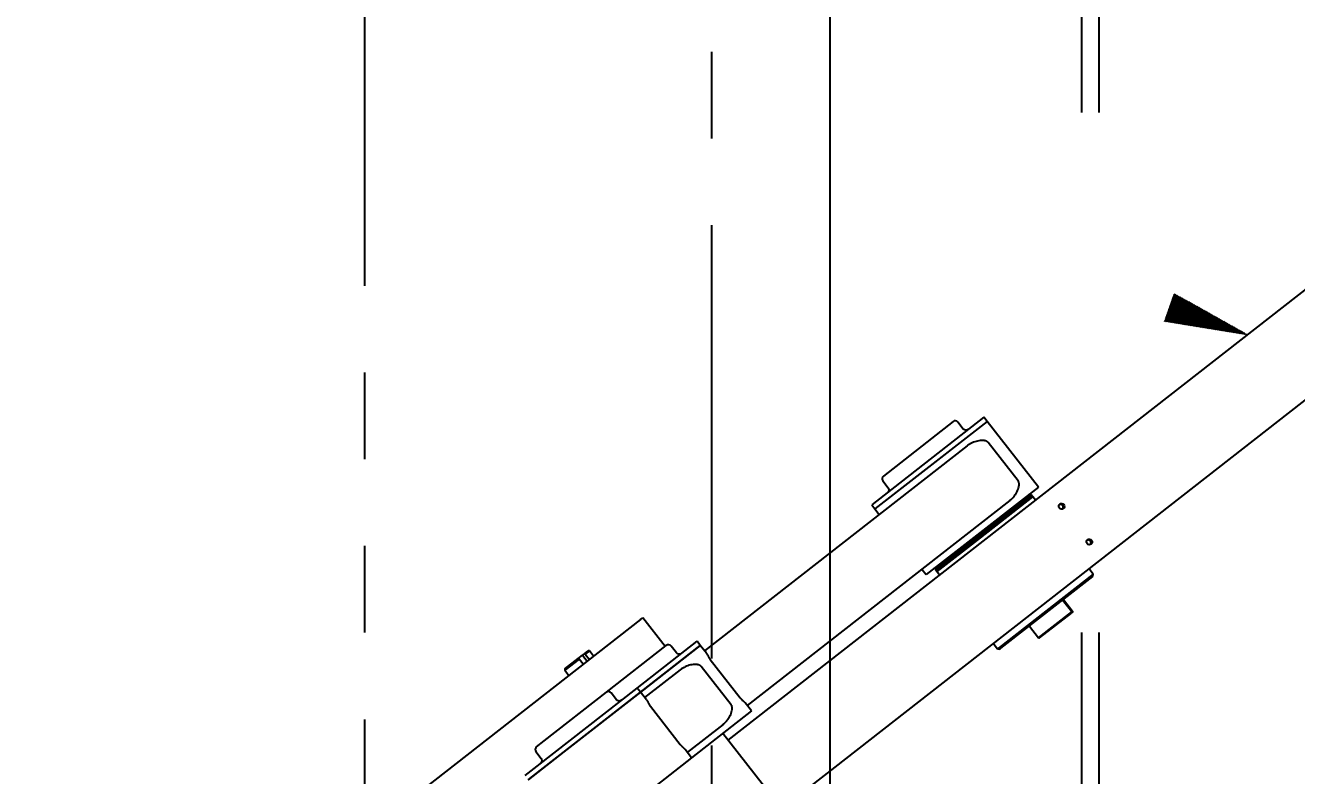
# Model space of a CAD drawing. Header units: millimetres. Extents: x 10462777 to 22643323, y 453826 to 1389191.
# Drawn here: x 11307208 to 11307941, y 595999 to 596432 of the extents above; entities that cross this region are included whole.
import ezdxf

# ---------------------------------------------------------------- set-up
doc = ezdxf.new("R2010")
doc.units = ezdxf.units.MM
doc.header["$LTSCALE"] = 200
doc.header["$MEASUREMENT"] = 0
doc.header["$PDMODE"] = 35
doc.header["$PDSIZE"] = -5
for name, pattern in [('CENTER', [2, 1.25, -0.25, 0.25, -0.25]), ('DASHED', [3.5, 2, -1.5]), ('HIDDEN', [3.75, 2.5, -1.25]), ('PHANTOM', [2.5, 1.25, -0.25, 0.25, -0.25, 0.25, -0.25])]:
    doc.linetypes.add(name, pattern=pattern)
doc.layers.get('DEFPOINTS').update_dxf_attribs({"linetype": 'CONTINUOUS'})
for name, color, linetype in [('1', 1, 'CENTER'), ('7', 7, 'CONTINUOUS'), ('CENTER', 1, 'CONTINUOUS'), ('HIDDEN', 7, 'HIDDEN')]:
    doc.layers.add(name, color=color, linetype=linetype)
doc.layers.add('203', color=7, linetype='CONTINUOUS', true_color=0xffffff)
doc.layers.add('TOP$23', color=7, linetype='CONTINUOUS', true_color=0xffffff)
doc.layers.add('LAYOUT', color=8, linetype='CONTINUOUS', lineweight=25)
doc.styles.get("Standard").update_dxf_attribs({"font": 'SYMBOL'})
doc.dimstyles.new('ROMANS', dxfattribs={"dimtxt": 2.5, "dimasz": 2.5, "dimexe": 1.25, "dimexo": 0.625, "dimtad": 1, "dimdec": 4, "dimdsep": 46, "dimlunit": 6, "dimtxsty": 'Standard', "dimcen": 2.5, "dimadec": 0, "dimazin": 0, "dimtfac": 1, "dimtdec": 4, "dimtmove": 0, "dimatfit": 3, "dimfxl": 1, "dimtolj": 1, "dimtzin": 0, "dimarcsym": 0})

# ---------------------------------------------------------------- blocks, each defined once
blk = doc.blocks.new('r710ic')
at = {"layer": 'LAYOUT', "color": 3}
blk.add_circle((272041.37, 104232.63), 2050.12, dxfattribs=at)
blk = doc.blocks.new('*D360')
at = {"layer": '7', "color": 1, "lineweight": -2, "transparency": 16777216}
for p, q in [((11304453.19, 596019.11), (11304722.57, 595821.31)), ((11307178.99, 594017.65), (11304752.79, 595799.12)), ((11307209.22, 593995.45), (11307239.45, 593973.26))]:
    blk.add_line(p, q, dxfattribs=at)
at = {"layer": '7', "color": 1, "transparency": 16777216}
for points in [[(11304726.27, 595826.35), (11304718.87, 595816.28), (11304752.79, 595799.12)], [(11307212.92, 594000.49), (11307205.52, 593990.41), (11307178.99, 594017.65)]]:
    blk.add_solid(points, dxfattribs=at)
at = {"layer": 'DEFPOINTS', "color": 0, "transparency": 16777216}
for p in [(11304752.79, 595799.12), (11307178.99, 594017.65)]:
    blk.add_point(p, dxfattribs=at)
at = {"layer": '7', "color": 4, "transparency": 16777216, "insert": (11304555.12, 595990.02), "char_height": 37.5, "attachment_point": 5, "rotation": 323.71145}
blk.add_mtext('\\A1;∅3,010', dxfattribs=at)

msp = doc.modelspace()

# ---------------------------------------------------------------- hatches: boundary and pattern name
at = {"layer": '1', "linetype": 'Continuous'}
h = msp.add_hatch(dxfattribs=at)
h.set_pattern_fill('ANSI31', color=27, scale=0.300004, angle=315, style=0, pattern_type=0)
h.set_pattern_definition([(315, (11305118.15898, 603361.51223), (0.212135048, 0.212135048), [])])
h.paths.add_polyline_path([(11307912.30976, 596253.4328), (11307864.57768, 596261.20273), (11307870.1137, 596277.05951)], flags=0)

# ---------------------------------------------------------------- linework, layer by layer
at = {"layer": '203', "color": 252, "linetype": 'Continuous'}
for p, q in [((11307613.10995, 596019.67228, 0), (11308229.66213, 596501.37564, 0)), ((11308260.44565, 596461.97454, 0), (11307643.89346, 595980.27119, 0)), ((11307760.4749, 596205.87243, 0), (11307695.8571, 596155.38747, 0)), ((11307762.32191, 596203.50837, 0), (11307697.70411, 596153.02341, 0)), ((11307742.71953, 596203.42174, 0), (11307702.53041, 596172.02256, 0)), ((11307762.32191, 596203.50837, 0), (11307718.22619, 596169.05701, 0)), ((11307748.60527, 596199.13693, 0), (11307745.52691, 596203.07704, 0)), ((11307762.32191, 596203.50837, 0), (11307760.4749, 596205.87243, 0)), ((11307791.87408, 596165.68331, 0), (11307762.32191, 596203.50837, 0)), ((11307750.8348, 596189.4575, 0), (11307599.48325, 596071.20872, 0)), ((11307780.16957, 596169.22911, 0), (11307762.93081, 596191.29372, 0)), ((11307718.22619, 596169.05701, 0), (11307697.70411, 596153.02341, 0)), ((11307702.18571, 596169.21518, 0), (11307705.26406, 596165.27507, 0)), ((11307791.87408, 596165.68331, 0), (11307747.77836, 596131.23196, 0)), ((11307775.46161, 596157.93662, 0), (11307624.11006, 596039.68784, 0)), ((11307787.76162, 596161.20127, 0), (11307732.60009, 596118.10435, 0)), ((11307787.98328, 596160.10541, 0), (11307758.26745, 596136.88886, 0)), ((11307758.53863, 596136.46621, 0), (11307788.68513, 596160.01924, 0)), ((11307787.76162, 596161.20127, 0), (11307786.35793, 596161.37362, 0)), ((11307790.2243, 596158.04918, 0), (11307787.76162, 596161.20127, 0)), ((11307790.22438, 596158.04908, 0), (11307788.68513, 596160.01924, 0)), ((11307695.8571, 596155.38747, 0), (11307697.70411, 596153.02341, 0)), ((11307697.70411, 596153.02341, 0), (11307700.16677, 596149.87135, 0)), ((11307733.52359, 596116.92232, 0), (11307758.53863, 596136.46621, 0)), ((11307758.26745, 596136.88886, 0), (11307733.60977, 596117.62417, 0)), ((11307747.77836, 596131.23196, 0), (11307727.25628, 596115.19835, 0)), ((11307724.79361, 596118.35043, 0), (11307727.25628, 596115.19835, 0)), ((11307732.77244, 596119.50805, 0), (11307732.60009, 596118.10435, 0)), ((11307732.60009, 596118.10435, 0), (11307735.06277, 596114.95227, 0)), ((11307733.52359, 596116.92232, 0), (11307735.06284, 596114.95217, 0)), ((11307823.4705, 596115.496, 0), (11307768.89125, 596072.85401, 0)), ((11307770.2783, 596072.66866, 0), (11307823.29814, 596114.0923, 0)), ((11307823.4705, 596115.496, 0), (11307821.00781, 596118.64808, 0)), ((11307823.29814, 596114.0923, 0), (11307823.4705, 596115.496, 0)), ((11307811.03959, 596093.72806, 0), (11307805.80625, 596100.42643, 0)), ((11307806.24609, 596100.77007, 0), (11307811.47943, 596094.0717, 0)), ((11307791.88832, 596078.76545, 0), (11307811.03959, 596093.72806, 0)), ((11307792.59017, 596078.67928, 0), (11307810.94279, 596093.01792, 0)), ((11307811.38263, 596093.36156, 0), (11307810.94277, 596093.0179, 0)), ((11307562.52656, 596089.19969, 0), (11307411.34375, 595971.08273, 0)), ((11307562.52656, 596089.19969, 0), (11307563.92486, 596090.29216, 0)), ((11307576.81064, 596073.79912, 0), (11307563.92486, 596090.29216, 0)), ((11307786.65505, 596085.46373, 0), (11307791.88832, 596078.76545, 0)), ((11307791.88832, 596078.76545, 0), (11307792.59017, 596078.67928, 0)), ((11307530.27705, 596069.5501, 0), (11307532.47119, 596071.26435, 0)), ((11307533.17304, 596071.17817, 0), (11307530.75962, 596069.29261, 0)), ((11307533.17304, 596071.17817, 0), (11307532.47119, 596071.26435, 0)), ((11307535.55603, 596068.12809, 0), (11307533.17304, 596071.17817, 0)), ((11307542.92027, 596047.32145, 0), (11307577.41656, 596074.27291, 0)), ((11307560.67887, 596049.77466, 0), (11307595.17193, 596076.7236, 0)), ((11307597.01894, 596074.35953, 0), (11307562.51744, 596047.404, 0)), ((11307562.52588, 596047.4106, 0), (11307597.01894, 596074.35953, 0)), ((11307583.3023, 596069.98809, 0), (11307580.22394, 596073.9282, 0)), ((11307597.01894, 596074.35953, 0), (11307595.17193, 596076.7236, 0)), ((11307600.55501, 596069.83357, 0), (11307597.01894, 596074.35953, 0)), ((11307765.84628, 596075.55117, 0), (11307768.30896, 596072.39908, 0)), ((11307768.89125, 596072.85401, 0), (11307768.30896, 596072.39908, 0)), ((11307768.30896, 596072.39908, 0), (11307769.71265, 596072.22673, 0)), ((11307769.71265, 596072.22673, 0), (11307770.2783, 596072.66866, 0)), ((11307527.19304, 596066.50609, 0), (11307518.98864, 596060.09611, 0)), ((11307519.07482, 596060.79796, 0), (11307526.71047, 596066.76358, 0)), ((11307526.71051, 596066.76362, 0), (11307529.2308, 596068.73268, 0)), ((11307529.57603, 596063.45601, 0), (11307527.19304, 596066.50609, 0)), ((11307529.2308, 596068.73268, 0), (11307530.27705, 596069.5501, 0)), ((11307529.2308, 596068.73268, 0), (11307531.92166, 596065.28853, 0)), ((11307530.75962, 596069.29261, 0), (11307533.14261, 596066.24252, 0)), ((11307602.80254, 596066.18781, 0), (11307620.0413, 596044.12319, 0)), ((11307519.07482, 596060.79796, 0), (11307518.98864, 596060.09611, 0)), ((11307518.98864, 596060.09611, 0), (11307521.37163, 596057.04602, 0)), ((11307585.53183, 596060.30867, 0), (11307564.98362, 596044.25465, 0)), ((11307614.8666, 596040.08027, 0), (11307597.62784, 596062.14489, 0)), ((11307503.11626, 596004.80182, 0), (11307560.67392, 596049.7708, 0)), ((11307562.52093, 596047.40673, 0), (11307560.67392, 596049.7708, 0)), ((11307504.96327, 596002.43776, 0), (11307562.52093, 596047.40673, 0)), ((11307507.12049, 596019.3516, 0), (11307542.91855, 596047.32011, 0)), ((11307562.52093, 596047.40673, 0), (11307518.42521, 596012.95538, 0)), ((11307548.80428, 596043.03529, 0), (11307545.72593, 596046.9754, 0)), ((11307566.057, 596042.88077, 0), (11307562.52093, 596047.40673, 0)), ((11307626.57111, 596036.53448, 0), (11307622.90607, 596041.22552, 0)), ((11307568.30453, 596039.23501, 0), (11307585.54329, 596017.17039, 0)), ((11307626.57111, 596036.53448, 0), (11307592.06961, 596009.57895, 0)), ((11307610.15863, 596028.78779, 0), (11307589.61042, 596012.73377, 0)), ((11307502.72943, 596015.92092, 0), (11307507.12049, 596019.3516, 0)), ((11307650.34905, 595971.98996, 0), (11307610.02281, 596023.60521, 0)), ((11307610.64206, 596023.9997, 0), (11307610.06563, 596023.54935, 0)), ((11307610.64206, 596023.9997, 0), (11307610.59819, 596024.05585, 0)), ((11307518.42521, 596012.95538, 0), (11307497.90313, 595996.92177, 0)), ((11307502.38473, 596013.11354, 0), (11307505.46308, 596009.17343, 0)), ((11307592.0731, 596009.58168, 0), (11307588.40805, 596014.27272, 0)), ((11307496.05612, 595999.28584, 0), (11307503.11626, 596004.80182, 0)), ((11307592.0731, 596009.58168, 0), (11307547.97738, 595975.13032, 0)), ((11307497.90313, 595996.92177, 0), (11307504.96327, 596002.43776, 0))]:
    msp.add_line(p, q, dxfattribs=at)
for centre, start, end in [((11307743.95087, 596201.8457, 0), 38, 128.00000004), ((11307703.76175, 596170.44652, 0), 128.00000004, 218), ((11307578.6479, 596072.69686, 0), 38, 128.00000004), ((11307544.14989, 596045.74406, 0), 38, 128.00000004), ((11307503.96077, 596014.34488, 0), 128.00000004, 218)]:
    msp.add_arc(centre, 2.00003, start, end, dxfattribs=at)
at = {"layer": '203', "color": 252, "linetype": 'Continuous', "extrusion": (0, 0, -1)}
for centre, start, end in [((-11307750.18131, 596200.36827, 0), 231.99999996, 322), ((-11307703.68802, 596164.04372, 0), 142, 231.99999996), ((-11307584.87834, 596071.21943, 0), 231.99999996, 322), ((-11307550.38033, 596044.26663, 0), 231.99999996, 322), ((-11307503.88703, 596007.94209, 0), 142, 231.99999996)]:
    msp.add_arc(centre, 2.00003, start, end, dxfattribs=at)
at = {"layer": '203', "color": 252, "linetype": 'Continuous'}
for centre in [(11307805.21216, 596154.53054, 0), (11307821.21958, 596134.04197, 0)]:
    msp.add_ellipse(centre, major_axis=(-1.01586, 1.30024), ratio=0.978887907, dxfattribs=at)
for centre, start_param, end_param in [((11307804.56788, 596154.02717, 0), 1.570791969, 2.885745195), ((11307804.56788, 596154.02717, 0), 0.255847841, 1.57080106), ((11307820.5753, 596133.5386, 0), 1.570791969, 2.885745195), ((11307820.5753, 596133.5386, 0), 0.255847841, 1.57080106)]:
    msp.add_ellipse(centre, major_axis=(1.01586, -1.30024), ratio=0.978887907, start_param=start_param, end_param=end_param, dxfattribs=at)
for points, knots in [([(11307762.93081, 596191.29372, 0), (11307762.81793, 596191.4382, 0), (11307762.6912, 596191.56511, 0), (11307762.42319, 596191.78471, 0), (11307762.28678, 596191.87435, 0), (11307762.0105, 596192.02882, 0), (11307761.87307, 596192.09204, 0), (11307761.60256, 596192.19953, 0), (11307761.46864, 596192.24408, 0), (11307761.06886, 596192.35873, 0), (11307760.80384, 596192.41026, 0), (11307760.28337, 596192.4823, 0), (11307760.02674, 596192.50283, 0), (11307759.26107, 596192.53203, 0), (11307758.75603, 596192.50885, 0), (11307757.74394, 596192.40184, 0), (11307757.23542, 596192.31681, 0), (11307755.71499, 596191.97834, 0), (11307754.71406, 596191.64586, 0), (11307753.23453, 596190.97369, 0), (11307752.74531, 596190.72016, 0), (11307751.77903, 596190.14446, 0), (11307751.3019, 596189.82244, 0), (11307750.8348, 596189.4575, 0)], [0, 0, 0, 0, 0.03125, 0.03125, 0.0625, 0.0625, 0.09375, 0.09375, 0.125, 0.125, 0.1875, 0.1875, 0.25, 0.25, 0.375, 0.375, 0.5, 0.5, 0.75, 0.75, 0.875, 0.875, 1, 1, 1, 1]), ([(11307775.46161, 596157.93662, 0), (11307776.39139, 596158.66305, 0), (11307777.17561, 596159.47199, 0), (11307778.1931, 596160.75533, 0), (11307778.50581, 596161.19662, 0), (11307779.07664, 596162.09569, 0), (11307779.33341, 596162.55093, 0), (11307779.79238, 596163.47321, 0), (11307779.99472, 596163.94012, 0), (11307780.34068, 596164.8912, 0), (11307780.48503, 596165.37475, 0), (11307780.6418, 596166.12759, 0), (11307780.684, 596166.38385, 0), (11307780.73918, 596166.90688, 0), (11307780.75271, 596167.17514, 0), (11307780.73732, 596167.59035, 0), (11307780.72619, 596167.7308, 0), (11307780.68676, 596168.01834, 0), (11307780.65843, 596168.16615, 0), (11307780.57509, 596168.46989, 0), (11307780.52083, 596168.62362, 0), (11307780.37244, 596168.93533, 0), (11307780.28162, 596169.08569, 0), (11307780.16957, 596169.22911, 0)], [0, 0, 0, 0, 0.25, 0.25, 0.375, 0.375, 0.5, 0.5, 0.625, 0.625, 0.75, 0.75, 0.8125, 0.8125, 0.875, 0.875, 0.90625, 0.90625, 0.9375, 0.9375, 0.96875, 0.96875, 1, 1, 1, 1]), ([(11307600.52562, 596069.87118, 0), (11307600.62382, 596069.74519, 0), (11307600.72245, 596069.60655, 0), (11307600.97137, 596069.22863, 0), (11307601.12343, 596068.97262, 0), (11307601.36778, 596068.53658, 0), (11307601.45209, 596068.38241, 0), (11307601.63288, 596068.05055, 0), (11307601.72898, 596067.87323, 0), (11307601.89356, 596067.57867, 0), (11307601.9519, 596067.47566, 0), (11307602.08033, 596067.25519, 0), (11307602.1507, 596067.13727, 0), (11307602.30614, 596066.88816, 0), (11307602.39276, 596066.75459, 0), (11307602.53563, 596066.54739, 0), (11307602.58556, 596066.47693, 0), (11307602.69124, 596066.33264, 0), (11307602.74668, 596066.2593, 0), (11307602.80254, 596066.18781, 0)], [0, 0, 0, 0, 0.183033229, 0.183033229, 0.455355486, 0.455355486, 0.591516614, 0.591516614, 0.727677743, 0.727677743, 0.795758307, 0.795758307, 0.863838871, 0.863838871, 0.931919436, 0.931919436, 0.965959718, 0.965959718, 1, 1, 1, 1]), ([(11307597.62784, 596062.14489, 0), (11307597.51692, 596062.28685, 0), (11307597.38811, 596062.41629, 0), (11307597.12179, 596062.63467, 0), (11307596.98301, 596062.72593, 0), (11307596.70935, 596062.87899, 0), (11307596.57163, 596062.94258, 0), (11307596.29901, 596063.05095, 0), (11307596.16495, 596063.09546, 0), (11307595.76641, 596063.20973, 0), (11307595.50548, 596063.26058, 0), (11307594.98616, 596063.33287, 0), (11307594.72712, 596063.3538, 0), (11307593.95766, 596063.38334, 0), (11307593.45324, 596063.35991, 0), (11307592.44664, 596063.25372, 0), (11307591.9449, 596063.17012, 0), (11307590.94002, 596062.94766, 0), (11307590.43698, 596062.80866, 0), (11307589.42869, 596062.47272, 0), (11307588.92262, 596062.2751, 0), (11307587.42908, 596061.59658, 0), (11307586.45627, 596061.03092, 0), (11307585.53183, 596060.30867, 0)], [0, 0, 0, 0, 0.03125, 0.03125, 0.0625, 0.0625, 0.09375, 0.09375, 0.125, 0.125, 0.1875, 0.1875, 0.25, 0.25, 0.375, 0.375, 0.5, 0.5, 0.625, 0.625, 0.75, 0.75, 1, 1, 1, 1]), ([(11307566.02761, 596042.91838, 0), (11307566.12581, 596042.79239, 0), (11307566.22444, 596042.65375, 0), (11307566.47335, 596042.27583, 0), (11307566.62542, 596042.01982, 0), (11307566.86977, 596041.58378, 0), (11307566.95408, 596041.42961, 0), (11307567.13487, 596041.09775, 0), (11307567.23097, 596040.92043, 0), (11307567.39555, 596040.62587, 0), (11307567.45389, 596040.52286, 0), (11307567.58232, 596040.30238, 0), (11307567.65269, 596040.18446, 0), (11307567.80813, 596039.93536, 0), (11307567.89475, 596039.80179, 0), (11307568.03762, 596039.59459, 0), (11307568.08755, 596039.52413, 0), (11307568.19323, 596039.37983, 0), (11307568.24867, 596039.3065, 0), (11307568.30453, 596039.23501, 0)], [0, 0, 0, 0, 0.183033229, 0.183033229, 0.455355486, 0.455355486, 0.591516614, 0.591516614, 0.727677743, 0.727677743, 0.795758307, 0.795758307, 0.863838871, 0.863838871, 0.931919436, 0.931919436, 0.965959718, 0.965959718, 1, 1, 1, 1]), ([(11307620.0413, 596044.12319, 0), (11307620.15221, 596043.98123, 0), (11307620.26852, 596043.84202, 0), (11307620.49115, 596043.58951, 0), (11307620.59896, 596043.47405, 0), (11307620.80096, 596043.265, 0), (11307620.89732, 596043.1691, 0), (11307621.0804, 596042.99078, 0), (11307621.1666, 596042.90886, 0), (11307621.41398, 596042.6765, 0), (11307621.56414, 596042.53911, 0), (11307621.84531, 596042.28075, 0), (11307621.97642, 596042.15987, 0), (11307622.34248, 596041.81516, 0), (11307622.55158, 596041.60787, 0), (11307622.85018, 596041.2833, 0), (11307622.95542, 596041.1608, 0), (11307623.04971, 596041.04153, 0)], [0, 0, 0, 0, 0.068678958, 0.068678958, 0.137357915, 0.137357915, 0.206036873, 0.206036873, 0.27471583, 0.27471583, 0.412073746, 0.412073746, 0.549431661, 0.549431661, 0.824147491, 0.824147491, 1, 1, 1, 1]), ([(11307610.15863, 596028.78779, 0), (11307610.38975, 596028.96836, 0), (11307610.61407, 596029.15627, 0), (11307611.04484, 596029.54062, 0), (11307611.2514, 596029.73705, 0), (11307611.84701, 596030.33714, 0), (11307612.21214, 596030.75149, 0), (11307612.88692, 596031.6023, 0), (11307613.19652, 596032.03878, 0), (11307613.76422, 596032.93105, 0), (11307614.02294, 596033.38803, 0), (11307614.48581, 596034.31615, 0), (11307614.68968, 596034.78592, 0), (11307615.03793, 596035.74263, 0), (11307615.18324, 596036.23098, 0), (11307615.33894, 596036.97958, 0), (11307615.38046, 596037.23206, 0), (11307615.43541, 596037.74809, 0), (11307615.44929, 596038.01135, 0), (11307615.43547, 596038.42369, 0), (11307615.425, 596038.5641, 0), (11307615.3864, 596038.85476, 0), (11307615.35808, 596039.00553, 0), (11307615.27533, 596039.31143, 0), (11307615.21992, 596039.46938, 0), (11307615.10984, 596039.7022, 0), (11307615.06857, 596039.77943, 0), (11307614.97479, 596039.93302, 0), (11307614.92246, 596040.00878, 0), (11307614.8666, 596040.08027, 0)], [0, 0, 0, 0, 0.0625, 0.0625, 0.125, 0.125, 0.25, 0.25, 0.375, 0.375, 0.5, 0.5, 0.625, 0.625, 0.75, 0.75, 0.8125, 0.8125, 0.875, 0.875, 0.90625, 0.90625, 0.9375, 0.9375, 0.96875, 0.96875, 0.984375, 0.984375, 1, 1, 1, 1]), ([(11307585.54329, 596017.17039, 0), (11307585.6542, 596017.02843, 0), (11307585.77051, 596016.88922, 0), (11307585.99314, 596016.63671, 0), (11307586.10095, 596016.52125, 0), (11307586.30295, 596016.31219, 0), (11307586.39931, 596016.2163, 0), (11307586.58239, 596016.03798, 0), (11307586.66859, 596015.95606, 0), (11307586.91597, 596015.7237, 0), (11307587.06613, 596015.58631, 0), (11307587.3473, 596015.32795, 0), (11307587.4784, 596015.20707, 0), (11307587.84447, 596014.86236, 0), (11307588.05357, 596014.65507, 0), (11307588.35216, 596014.3305, 0), (11307588.45741, 596014.208, 0), (11307588.5517, 596014.08873, 0)], [0, 0, 0, 0, 0.068678958, 0.068678958, 0.137357915, 0.137357915, 0.206036873, 0.206036873, 0.27471583, 0.27471583, 0.412073746, 0.412073746, 0.549431661, 0.549431661, 0.824147491, 0.824147491, 1, 1, 1, 1])]:
    msp.add_open_spline(points, degree=3, knots=knots, dxfattribs=at)
for points in [[(11307810.94279, 596093.01792, 0), (11307810.97522, 596093.25461, 0), (11307811.00747, 596093.49133, 0), (11307811.03959, 596093.72806, 0)], [(11307811.47943, 596094.0717, 0), (11307811.44731, 596093.83497, 0), (11307811.41506, 596093.59825, 0), (11307811.38263, 596093.36156, 0)], [(11307526.71047, 596066.76358, 0), (11307526.87126, 596066.67799, 0), (11307527.03212, 596066.59215, 0), (11307527.19304, 596066.50609, 0)], [(11307530.75962, 596069.29261, 0), (11307530.5987, 596069.37866, 0), (11307530.43784, 596069.46451, 0), (11307530.27705, 596069.5501, 0)]]:
    msp.add_open_spline(points, degree=3, dxfattribs=at)
at = {"layer": '7', "color": 4}
for radius in [1505, 1423]:
    msp.add_circle((11305965.89432, 594908.38292, 0), radius, dxfattribs=at)
at = {"layer": 'CENTER'}
msp.add_circle((11305965.89432, 594908.38292, 0), 1447.05, dxfattribs=at)
at = {"layer": 'HIDDEN'}
for radius in [1475, 1435]:
    msp.add_circle((11305965.89432, 594908.38292, 0), radius, dxfattribs=at)
at = {"layer": 'TOP$23', "color": 155, "linetype": 'PHANTOM'}
for p, q in [((11307403.66913, 601531.71124), (11307403.66913, 593866.71124)), ((11307603.66913, 594066.71124), (11307603.66913, 601331.71124))]:
    msp.add_line(p, q, dxfattribs=at)
at = {"layer": 'TOP$23', "linetype": 'DASHED'}
for p, q in [((11307816.66913, 600981.71124), (11307816.66913, 594581.71124)), ((11307826.66913, 600981.71124), (11307826.66913, 594581.71124))]:
    msp.add_line(p, q, dxfattribs=at)
at = {"layer": 'TOP$23', "linetype": 'Continuous'}
msp.add_line((11307671.66913, 596611.71124), (11307671.66913, 594581.71124), dxfattribs=at)

# ---------------------------------------------------------------- block references
at = {"layer": 'LAYOUT', "color": 2, "rotation": 89.99999999999999}
msp.add_blockref('r710ic', (11412573.40786, 324839.74027, 0), dxfattribs=at)

# ---------------------------------------------------------------- dimensions: what is measured, and where the dimension line sits
at = {"layer": '7'}
dim = msp.add_diameter_dim_2p(p1=(11307178.99439, 594017.64546, 0), p2=(11304752.79425, 595799.12038, 0), dimstyle='ROMANS', override={"dimscale": 15, "dimexo": 1, "dimgap": 1, "dimclrd": 1, "dimclre": 1, "dimclrt": 4, "dimadec": 4, "dimazin": 2}, dxfattribs=at)
dim.commit()
dim.dimension.update_dxf_attribs({"geometry": '*D360', "text_midpoint": (11304533.29179, 595960.29344, 0), "dimtype": 163})

doc.saveas('drawing.dxf')
